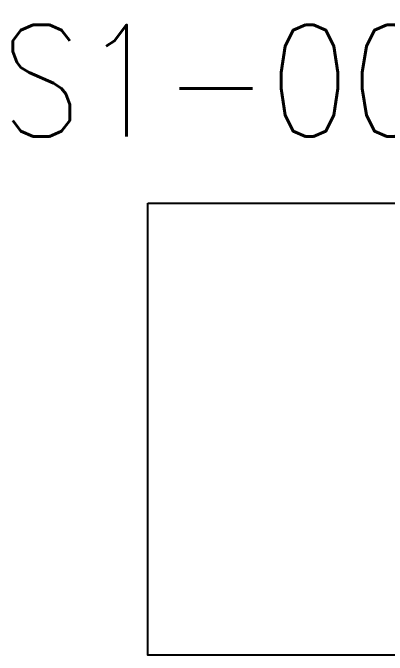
# Model space of a CAD drawing. Header units: centimetres. Extents: x -47768 to 194820, y -149527 to 141949.
# Drawn here: x 88053 to 89395, y 28928 to 31231 of the extents above; entities that cross this region are included whole.
import ezdxf

# ---------------------------------------------------------------- set-up
doc = ezdxf.new("R2010")
doc.units = ezdxf.units.CM
doc.layers.get('0').update_dxf_attribs({"color": 8})
doc.layers.add('0S-分圖線', color=8, linetype='Continuous', plot=False)
doc.layers.add('0S-繪圖區', color=171, linetype='Continuous', plot=False)
doc.layers.add('C2', color=2, linetype='Continuous')
doc.styles.add('CHINA', font='romans.shx', dxfattribs={"width": 0.85, "bigfont": 'chineset.shx'})

# ---------------------------------------------------------------- blocks, each defined once
blk = doc.blocks.new('zw$2131')
at = {"ltscale": 100}
blk.add_lwpolyline([(0, 54), (72.6, 54), (72.6, 0), (0, 0)], close=True, dxfattribs=at)
blk = doc.blocks.new('zw$E3EA')
at = {"layer": '0S-分圖線', "ltscale": 100}
for q in [(3518.8, 0), (7260, 3935.7)]:
    blk.add_line((3518.8, 3935.7), q, dxfattribs=at)
at = {"layer": '0S-繪圖區', "ltscale": 100, "xscale": 100, "yscale": 100, "zscale": 100}
blk.add_blockref('zw$2131', (0, 0), dxfattribs=at)

msp = doc.modelspace()

# ---------------------------------------------------------------- block references
at = {"layer": '0S-繪圖區', "ltscale": 100, "xscale": 0.3, "yscale": 0.3, "zscale": 0.3}
msp.add_blockref('zw$E3EA', (88536.2078, 28928.0397), dxfattribs=at)

# ---------------------------------------------------------------- texts
at = {"layer": 'C2', "style": 'CHINA', "width": 0.85}
msp.add_text('S1-00-4剖圖 1:30', height=400, dxfattribs=at).set_placement((88008.9371, 30787.8375))

doc.saveas('drawing.dxf')
